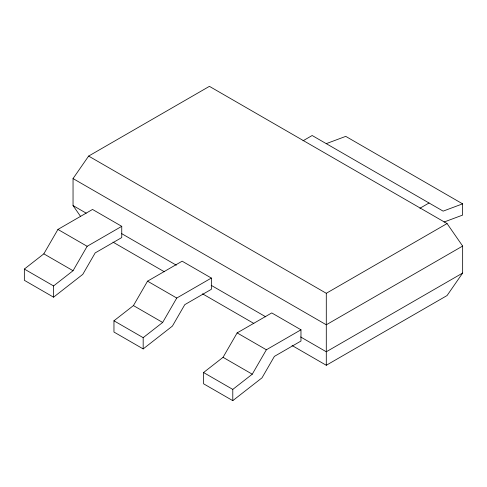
<?xml version="1.0" encoding="UTF-8"?>
<svg xmlns="http://www.w3.org/2000/svg" width="487" height="487" viewBox="0 0 487 487"><rect width="100%" height="100%" fill="white"/><g stroke="black" fill="none" stroke-linecap="round" stroke-linejoin="round"><path stroke-width="0.73" d="M43.83 253.849L57.929 229.432L92.53 209.453L121.75 226.327L121.75 237.571L95.172 252.917L82.79 274.358L53.57 297.18L24.35 280.311L24.35 269.061L43.83 253.849L73.05 270.717L87.149 246.3L121.75 226.327M133.438 305.586L147.537 281.169L182.138 261.19L211.358 278.059L211.358 289.308L184.78 304.655L172.398 326.095L143.178 348.917L113.958 332.043L113.958 320.799L133.438 305.586L162.658 322.455L176.757 298.038L211.358 278.059M223.046 357.318L237.145 332.901L271.746 312.928L300.972 329.796L300.972 341.04L274.388 356.387L262.006 377.833L232.786 400.649L203.566 383.78L203.566 372.531L223.046 357.318L252.266 374.193L266.365 349.776L300.972 329.796M80.404 216.185L73.044 205.569L73.044 178.571L88.628 156.077L209.41 86.351L447.066 223.563L462.65 246.057L462.65 273.049L447.066 295.542L326.29 365.268L292.054 345.508M53.57 297.18L53.57 285.936L73.05 270.717M143.178 348.917L143.178 337.668L162.658 322.455M232.786 400.649L232.786 389.405L252.266 374.193M303.017 140.792L312.155 135.514L443.133 211.133L462.613 203.852L462.613 215.102L444.083 222.023M419.897 208.272L429.041 202.994M88.628 156.077L326.29 293.29L447.066 223.563M462.65 246.057L326.29 324.78L73.044 178.571M462.65 273.049L326.29 351.772L300.637 336.961M326.253 143.653L345.733 136.372L462.613 203.852M73.044 205.569L86.199 213.16M121.72 233.669L176.318 265.19M211.175 285.315L265.774 316.836M112.99 242.124L164.338 271.77M202.519 293.813L253.873 323.459M57.929 229.432L87.149 246.3M147.537 281.169L176.757 298.038M237.145 332.901L266.365 349.776M24.35 269.061L53.57 285.936M113.958 320.799L143.178 337.668M203.566 372.531L232.786 389.405M326.29 293.29L326.29 365.268"/></g></svg>
